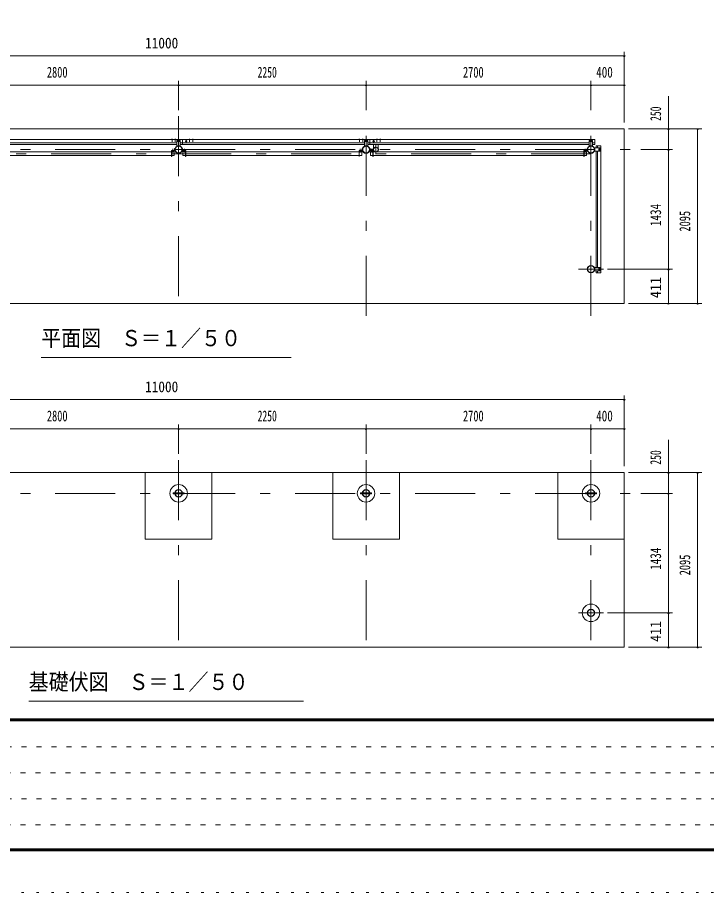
# Model space of a CAD drawing. Units: millimetres, scale not verified, with parts at other scales. Extents: x -26655 to 26659, y -10500 to 10500.
# Drawn here: x 2102 to 10373, y -10500 to 0 of the extents above; entities that cross this region are included whole.
import ezdxf
from ezdxf.enums import TextEntityAlignment as Align

# ---------------------------------------------------------------- set-up
doc = ezdxf.new("R2010")
doc.units = ezdxf.units.MM
doc.header["$LTSCALE"] = 60
for name, pattern in [('USER1', [3, 1, -2]), ('USER3', [24, 12, -5, 2, -5]), ('USER4', [3, 0.5, -2.5])]:
    doc.linetypes.add(name, pattern=pattern)
for name, color, linetype, lineweight in [('0-2_1-05BOLD', 7, 'Continuous', 18), ('0-3_1-25CENTER', 3, 'USER3', 18), ('0-5_1-55DIM', 3, 'Continuous', 18), ('0-C_F-F1PAPER', 5, 'Continuous', 18), ('0-D_F-E_J_ADD', 5, 'USER4', 18)]:
    doc.layers.add(name, color=color, linetype=linetype, lineweight=lineweight)
doc.styles.add('ＭＳ ゴシック', font='')
doc.styles.get('ＭＳ ゴシック').set_extended_font_data('MS Gothic')

msp = doc.modelspace()

# ---------------------------------------------------------------- linework, layer by layer
at = {"layer": '0-2_1-05BOLD'}
for p, q in [((3950.74, -1464.18), (3950.74, -1465.78)), ((3954.1, -1464.18), (3954.1, -1460.68)), ((3959.88, -1460.68), (3959.88, -1464.18)), ((3990.74, -1464.18), (3990.74, -1465.78)), ((3994.1, -1464.18), (3994.1, -1460.68)), ((3999.88, -1460.68), (3999.88, -1464.18)), ((4081.49, -1523.38), (4081.49, -1465.78)), ((4081.49, -1467.38), (4082.49, -1467.38)), ((4082.49, -1465.78), (4082.49, -1523.38)), ((4164.1, -1464.18), (4164.1, -1460.68)), ((4169.87, -1460.68), (4169.87, -1464.18)), ((4200.74, -1464.18), (4200.74, -1465.78)), ((4204.1, -1464.18), (4204.1, -1460.68)), ((4209.88, -1460.68), (4209.88, -1464.18)), ((6204.1, -1460.68), (6204.1, -1464.18)), ((6209.88, -1464.18), (6209.88, -1460.68)), ((6213.24, -1464.18), (6213.24, -1465.78)), ((6244.1, -1460.68), (6244.1, -1464.18)), ((6249.88, -1464.18), (6249.88, -1460.68)), ((6331.49, -1465.78), (6331.49, -1523.38)), ((6332.49, -1467.38), (6331.49, -1467.38)), ((6332.49, -1523.38), (6332.49, -1465.78)), ((6414.1, -1460.68), (6414.1, -1464.18)), ((6419.88, -1464.18), (6419.88, -1460.68)), ((6450.74, -1464.18), (6450.74, -1465.78)), ((6454.1, -1464.18), (6454.1, -1460.68)), ((6459.88, -1460.68), (6459.88, -1464.18)), ((1282.49, -1505.78), (4016.49, -1505.78)), ((4021.49, -1475.28), (4051.49, -1475.28)), ((4027.99, -1481.78), (4031.69, -1481.78)), ((4031.69, -1489.78), (4027.99, -1489.78)), ((4044.99, -1481.78), (4041.29, -1481.78)), ((4041.29, -1489.78), (4044.99, -1489.78)), ((4056.49, -1505.78), (6266.49, -1505.78)), ((6266.49, -1523.38), (4056.49, -1523.38)), ((4082.49, -1502.38), (4081.49, -1502.38)), ((6266.49, -1540.78), (6266.49, -1480.28)), ((6271.49, -1475.28), (6301.49, -1475.28)), ((6281.69, -1481.78), (6277.99, -1481.78)), ((6277.99, -1489.78), (6281.69, -1489.78)), ((6291.29, -1481.78), (6294.99, -1481.78)), ((6294.99, -1489.78), (6291.29, -1489.78)), ((8966.49, -1505.78), (6306.49, -1505.78)), ((6306.49, -1523.38), (8966.49, -1523.38)), ((6331.49, -1502.38), (6332.49, -1502.38)), ((6376.99, -1523.38), (6376.99, -1575.81)), ((6431.99, -1575.81), (6431.99, -1523.38)), ((8971.49, -1475.28), (9001.49, -1475.28)), ((8977.99, -1481.78), (8981.68, -1481.78)), ((8981.68, -1489.78), (8977.99, -1489.78)), ((8994.99, -1481.78), (8991.29, -1481.78)), ((8991.29, -1489.78), (8994.99, -1489.78)), ((9006.49, -1480.28), (9006.49, -1540.78)), ((9006.49, -1505.78), (9031.49, -1505.78)), ((9091.54, -1565.33), (9031.04, -1565.33)), ((9048.44, -1540.33), (9048.44, -1565.33)), ((9066.04, -1565.33), (9066.04, -1540.33)), ((9096.54, -1600.33), (9096.54, -1570.33)), ((1321.04, -1613.13), (3951.94, -1613.13)), ((3951.94, -1655.83), (1321.04, -1655.83)), ((3986.74, -1595.33), (3957.14, -1595.33)), ((3957.14, -1598.53), (3986.74, -1598.53)), ((4115.84, -1595.33), (4086.24, -1595.33)), ((4086.24, -1598.53), (4115.84, -1598.53)), ((4121.04, -1613.13), (6201.94, -1613.13)), ((6201.94, -1655.83), (4121.04, -1655.83)), ((6236.74, -1595.33), (6207.14, -1595.33)), ((6207.14, -1598.53), (6236.74, -1598.53)), ((6330.94, -1582.33), (6377.15, -1582.33)), ((6377.15, -1588.32), (6330.94, -1588.32)), ((6375.76, -1580.72), (6332.41, -1580.72)), ((6332.41, -1589.93), (6375.76, -1589.93)), ((6365.84, -1595.33), (6336.24, -1595.33)), ((6336.24, -1598.53), (6365.84, -1598.53)), ((6371.04, -1613.13), (8901.94, -1613.13)), ((8901.94, -1655.83), (6371.04, -1655.83)), ((8936.74, -1595.33), (8907.14, -1595.33)), ((8907.14, -1598.53), (8936.74, -1598.53)), ((9048.44, -1605.33), (9048.44, -2999.33)), ((9066.04, -2999.33), (9066.04, -1605.33)), ((9082.04, -1576.83), (9082.04, -1580.53)), ((9082.04, -1593.83), (9082.04, -1590.13)), ((9090.04, -1580.53), (9090.04, -1576.83)), ((9090.04, -1590.13), (9090.04, -1593.83)), ((9091.54, -3039.33), (9031.04, -3039.33)), ((9066.04, -3039.33), (9066.04, -3064.33)), ((9082.04, -3010.83), (9082.04, -3014.53)), ((9082.04, -3027.83), (9082.04, -3024.13)), ((9090.04, -3014.53), (9090.04, -3010.83)), ((9090.04, -3024.13), (9090.04, -3027.83)), ((9096.54, -3004.33), (9096.54, -3034.33)), ((3971.49, -5703.83), (3992.42, -5703.83)), ((3996.67, -5703.83), (4076.32, -5703.83)), ((4076.32, -5716.83), (3996.67, -5716.83)), ((6242.42, -5703.83), (6221.49, -5703.83)), ((6326.32, -5703.83), (6246.67, -5703.83)), ((6246.67, -5716.83), (6326.32, -5716.83)), ((8942.42, -5703.83), (8921.5, -5703.83)), ((9026.32, -5703.83), (8946.67, -5703.83)), ((8946.67, -5716.83), (9026.32, -5716.83))]:
    msp.add_line(p, q, dxfattribs=at)
for points in [[(9386.48, -3430.33), (-1613.51, -3430.33), (-1613.51, -1335.33), (9386.48, -1335.33)], [(4031.49, -1482.89), (4036.49, -1480), (4041.49, -1482.89), (4041.49, -1488.67), (4036.49, -1491.55), (4031.49, -1488.67)], [(4122.49, -1482.89), (4122.49, -1488.67), (4127.49, -1491.55), (4132.49, -1488.67), (4132.49, -1482.89), (4127.49, -1480)], [(6291.49, -1488.67), (6286.49, -1491.55), (6281.49, -1488.67), (6281.49, -1482.89), (6286.49, -1480), (6291.49, -1482.89)], [(6372.49, -1488.67), (6372.49, -1482.89), (6377.49, -1480), (6382.49, -1482.89), (6382.49, -1488.67), (6377.49, -1491.55)], [(8981.49, -1482.89), (8986.49, -1480), (8991.49, -1482.89), (8991.49, -1488.67), (8986.49, -1491.55), (8981.49, -1488.67)], [(9083.15, -1580.33), (9088.92, -1580.33), (9091.81, -1585.33), (9088.92, -1590.33), (9083.15, -1590.33), (9080.26, -1585.33)], [(9083.15, -3024.33), (9088.92, -3024.33), (9091.81, -3019.33), (9088.92, -3014.33), (9083.15, -3014.33), (9080.26, -3019.33)], [(9386.49, -5460.33), (-1613.5, -5460.33), (-1613.5, -7555.33), (9386.49, -7555.33)]]:
    msp.add_lwpolyline(points, close=True, dxfattribs=at)
for points in [[(4016.49, -1523.38), (1282.49, -1523.38), (1282.49, -1465.78), (9031.49, -1465.78), (9031.49, -1523.38), (9006.49, -1523.38)], [(3950.74, -1464.18), (3963.24, -1464.18), (3963.24, -1465.78)], [(3962.76, -1464.18), (3962.76, -1460.68), (3961.89, -1460.18), (3952.09, -1460.18), (3951.22, -1460.68), (3951.22, -1464.18)], [(3990.74, -1464.18), (4003.24, -1464.18), (4003.24, -1465.78)], [(4002.76, -1464.18), (4002.76, -1460.68), (4001.89, -1460.18), (3992.09, -1460.18), (3991.22, -1460.68), (3991.22, -1464.18)], [(4160.74, -1465.78), (4160.74, -1464.18), (4173.24, -1464.18), (4173.24, -1465.78)], [(4172.76, -1464.18), (4172.76, -1460.68), (4171.89, -1460.18), (4162.09, -1460.18), (4161.22, -1460.68), (4161.22, -1464.18)], [(4200.74, -1464.18), (4213.24, -1464.18), (4213.24, -1465.78)], [(4212.76, -1464.18), (4212.76, -1460.68), (4211.89, -1460.18), (4202.09, -1460.18), (4201.22, -1460.68), (4201.22, -1464.18)], [(6213.24, -1464.18), (6200.74, -1464.18), (6200.74, -1465.78)], [(6201.22, -1464.18), (6201.22, -1460.68), (6202.09, -1460.18), (6211.89, -1460.18), (6212.76, -1460.68), (6212.76, -1464.18)], [(6253.24, -1465.78), (6253.24, -1464.18), (6240.74, -1464.18), (6240.74, -1465.78)], [(6241.22, -1464.18), (6241.22, -1460.68), (6242.09, -1460.18), (6251.89, -1460.18), (6252.76, -1460.68), (6252.76, -1464.18)], [(6423.24, -1465.78), (6423.24, -1464.18), (6410.74, -1464.18), (6410.74, -1465.78)], [(6411.22, -1464.18), (6411.22, -1460.68), (6412.09, -1460.18), (6421.89, -1460.18), (6422.76, -1460.68), (6422.76, -1464.18)], [(6450.74, -1464.18), (6463.24, -1464.18), (6463.24, -1465.78)], [(6462.76, -1464.18), (6462.76, -1460.68), (6461.89, -1460.18), (6452.09, -1460.18), (6451.22, -1460.68), (6451.22, -1464.18)], [(3991.94, -1593.33), (3991.94, -1573.33), (3988.74, -1573.33), (3988.74, -1593.33)], [(4056.49, -1480.28), (4056.49, -1540.78), (4016.49, -1540.78), (4016.49, -1480.28)], [(4084.24, -1593.33), (4084.24, -1573.33), (4081.04, -1573.33), (4081.04, -1593.33)], [(6238.74, -1593.33), (6238.74, -1573.33), (6241.94, -1573.33), (6241.94, -1593.33)], [(6306.49, -1480.28), (6306.49, -1540.78), (6266.49, -1540.78)], [(6334.24, -1593.33), (6334.24, -1573.33), (6331.04, -1573.33), (6331.04, -1593.33)], [(8941.94, -1593.33), (8941.94, -1573.33), (8938.74, -1573.33), (8938.74, -1593.33)], [(9006.49, -1540.78), (8966.49, -1540.78), (8966.49, -1480.28)], [(9031.04, -1565.33), (9031.04, -1605.33), (9091.54, -1605.33)], [(9048.44, -1540.33), (9106.04, -1540.33), (9106.04, -3064.33), (9048.44, -3064.33), (9048.44, -3039.33)], [(3955.14, -1600.53), (3955.14, -1666.33), (3951.94, -1666.33), (3951.94, -1600.53)], [(3955.14, -1613.13), (3983.99, -1613.13), (3983.99, -1655.83), (3955.14, -1655.83)], [(4117.84, -1655.83), (4088.99, -1655.83), (4088.99, -1613.13), (4117.84, -1613.13)], [(4117.84, -1600.53), (4117.84, -1666.33), (4121.04, -1666.33), (4121.04, -1600.53)], [(6201.94, -1600.53), (6201.94, -1666.33), (6205.14, -1666.33), (6205.14, -1600.53)], [(6205.14, -1613.13), (6233.99, -1613.13), (6233.99, -1655.83), (6205.14, -1655.83)], [(6367.84, -1655.83), (6338.99, -1655.83), (6338.99, -1613.13), (6367.84, -1613.13)], [(6367.84, -1600.53), (6367.84, -1666.33), (6371.04, -1666.33), (6371.04, -1600.53)], [(8905.14, -1600.53), (8905.14, -1666.33), (8901.94, -1666.33), (8901.94, -1600.53)], [(8905.14, -1613.13), (8933.99, -1613.13), (8933.99, -1655.83), (8905.14, -1655.83)], [(9031.04, -3039.33), (9031.04, -2999.33), (9091.54, -2999.33)], [(4436.5, -5460.33), (4436.5, -6260.33), (3636.49, -6260.33), (3636.49, -5460.33)], [(6686.5, -5460.33), (6686.5, -6260.33), (5886.49, -6260.33), (5886.49, -5460.33)], [(9386.5, -5460.33), (9386.5, -6260.33), (8586.49, -6260.33), (8586.49, -5460.33)], [(3992.42, -5716.83), (3971.49, -5716.83), (3971.49, -5703.83)], [(4080.57, -5703.83), (4101.5, -5703.83), (4101.5, -5716.83), (4080.57, -5716.83)], [(6221.49, -5703.83), (6221.49, -5716.83), (6242.42, -5716.83)], [(6330.57, -5716.83), (6351.5, -5716.83), (6351.5, -5703.83), (6330.57, -5703.83)], [(8921.5, -5703.83), (8921.5, -5716.83), (8942.42, -5716.83)], [(9030.57, -5716.83), (9051.5, -5716.83), (9051.5, -5703.83), (9030.57, -5703.83)]]:
    msp.add_lwpolyline(points, dxfattribs=at)
for centre, radius in [((4036.49, -1585.33), 44.55), ((4036.49, -1585.33), 40.35), ((4036.49, -1485.78), 6.25), ((4036.49, -1485.78), 4.9), ((4127.49, -1485.78), 6.25), ((4127.49, -1485.78), 4.9), ((6286.49, -1585.33), 44.55), ((6286.49, -1585.33), 40.35), ((6286.49, -1485.78), 6.25), ((6286.49, -1485.78), 4.9), ((6377.49, -1485.78), 6.25), ((6377.49, -1485.78), 4.9), ((6404.49, -1585.33), 27.5), ((8986.49, -1585.33), 44.55), ((8986.49, -1585.33), 40.35), ((8986.49, -1485.78), 6.25), ((8986.49, -1485.78), 4.9), ((6238.09, -1585.33), 2.25), ((6435.84, -1585.33), 2.25), ((9086.04, -1585.33), 6.25), ((9086.04, -1585.33), 4.9), ((8986.49, -3019.33), 44.55), ((8986.49, -3019.33), 40.35), ((9086.04, -3019.33), 6.25), ((9086.04, -3019.33), 4.9), ((4036.49, -5710.33), 105), ((4036.49, -5710.33), 44.55), ((4036.49, -5710.33), 40.35), ((6286.49, -5710.33), 105), ((6286.49, -5710.33), 44.55), ((6286.49, -5710.33), 40.35), ((8986.5, -5710.33), 105), ((8986.5, -5710.33), 44.55), ((8986.5, -5710.33), 40.35), ((8986.5, -7144.33), 105), ((8986.5, -7144.33), 44.55), ((8986.5, -7144.33), 40.35)]:
    msp.add_circle(centre, radius, dxfattribs=at)
for centre, radius, start, end in [((3952.66, -1462.49), 2.32, 51.45377, 90), ((3956.99, -1468.69), 8.51, 70.16867, 109.82912), ((3961.32, -1462.5), 2.32, 90, 128.53143), ((3992.66, -1462.49), 2.32, 51.45377, 90), ((3996.99, -1468.69), 8.51, 70.16867, 109.82912), ((4001.32, -1462.5), 2.32, 90, 128.53143), ((4162.66, -1462.49), 2.32, 51.45377, 90), ((4166.99, -1468.69), 8.51, 70.16867, 109.82912), ((4171.32, -1462.5), 2.32, 90, 128.53143), ((4202.66, -1462.49), 2.32, 51.45377, 90), ((4206.99, -1468.69), 8.51, 70.16867, 109.82912), ((4211.32, -1462.5), 2.32, 90, 128.53143), ((6202.66, -1462.49), 2.32, 51.45377, 90), ((6206.99, -1468.69), 8.51, 70.16867, 109.82912), ((6211.32, -1462.5), 2.32, 90, 128.53143), ((6242.66, -1462.49), 2.32, 51.45377, 90), ((6246.99, -1468.69), 8.51, 70.16867, 109.82912), ((6251.32, -1462.5), 2.32, 90, 128.53143), ((6412.66, -1462.49), 2.32, 51.45377, 90), ((6416.99, -1468.69), 8.51, 70.16867, 109.82912), ((6421.32, -1462.5), 2.32, 90, 128.53143), ((6452.66, -1462.49), 2.32, 51.45377, 90), ((6456.99, -1468.69), 8.51, 70.16867, 109.82912), ((6461.32, -1462.5), 2.32, 90, 128.53143), ((4021.49, -1480.28), 5, 90, 180), ((4027.99, -1485.78), 4, 90, 270), ((4044.99, -1485.78), 4, 270, 90), ((4051.49, -1480.28), 5, 0, 90), ((6286.49, -1585.33), 46.15, 5.72713, 180.00108), ((6271.49, -1480.28), 5, 90, 180), ((6277.99, -1485.78), 4, 90, 270), ((6294.99, -1485.78), 4, 270, 90), ((6301.49, -1480.28), 5, 0, 90), ((6404.49, -1585.33), 29.1, 0, 170.90512), ((6404.49, -1602.73), 44.9, 109.58864, 127.76454), ((6404.49, -1602.73), 44.9, 52.23546, 70.41136), ((8971.49, -1480.28), 5, 90, 180), ((8977.99, -1485.78), 4, 90, 270), ((8994.99, -1485.78), 4, 270, 90), ((9001.49, -1480.28), 5, 0, 90), ((9086.04, -1576.83), 4, 0, 180), ((9091.54, -1570.33), 5, 0, 90), ((3957.14, -1600.53), 5.2, 90, 180), ((3957.14, -1600.53), 2, 90, 180), ((3986.74, -1593.33), 2, 270, 0), ((3986.74, -1593.33), 5.2, 270, 0), ((4086.24, -1593.33), 5.2, 180, 270), ((4086.24, -1593.33), 2, 180, 270), ((4115.84, -1600.53), 5.2, 0, 90), ((4115.84, -1600.53), 2, 0, 90), ((6207.14, -1600.53), 5.2, 90, 180), ((6207.14, -1600.53), 2, 90, 180), ((6238.09, -1585.33), 3.85, 52.09248, 0), ((6236.74, -1593.33), 2, 270, 0), ((6236.74, -1593.33), 5.2, 270, 0), ((6286.49, -1585.33), 46.15, 183.78915, 354.28163), ((6336.24, -1593.33), 5.2, 180, 270), ((6336.24, -1593.33), 2, 180, 270), ((6365.84, -1600.53), 5.2, 0, 90), ((6365.84, -1600.53), 2, 0, 90), ((6404.49, -1585.33), 29.1, 189.09488, 252.80957), ((6404.49, -1585.33), 29.1, 287.19043, 354.06984), ((6435.84, -1585.33), 3.85, 180, 128.65778), ((8907.14, -1600.53), 5.2, 90, 180), ((8907.14, -1600.53), 2, 90, 180), ((8936.74, -1593.33), 2, 270, 0), ((8936.74, -1593.33), 5.2, 270, 0), ((9086.04, -1593.83), 4, 180, 0), ((9091.54, -1600.33), 5, 270, 0), ((9086.04, -3010.83), 4, 0, 180), ((9086.04, -3027.83), 4, 180, 0), ((9091.54, -3004.33), 5, 0, 90), ((9091.54, -3034.33), 5, 270, 0)]:
    msp.add_arc(centre, radius, start, end, dxfattribs=at)
at = {"layer": '0-3_1-25CENTER'}
for p, q in [((4036.49, -1185.33), (4036.49, -3580.33)), ((6286.49, -3580.33), (6286.49, -1185.33)), ((8986.49, -3580.33), (8986.49, -1185.33)), ((3956.99, -1457.76), (3956.99, -1492.64)), ((3996.99, -1492.64), (3996.99, -1457.76)), ((4127.49, -1465.78), (4127.49, -1505.78)), ((4166.99, -1492.64), (4166.99, -1457.76)), ((4206.99, -1457.76), (4206.99, -1492.64)), ((6206.99, -1492.64), (6206.99, -1457.76)), ((6246.99, -1457.76), (6246.99, -1492.64)), ((6377.49, -1505.78), (6377.49, -1465.78)), ((6416.99, -1457.76), (6416.99, -1492.64)), ((6456.99, -1492.64), (6456.99, -1457.76)), ((4053.99, -1485.78), (4018.99, -1485.78)), ((4114.99, -1485.78), (4139.99, -1485.78)), ((6268.99, -1485.78), (6303.99, -1485.78)), ((6354.02, -1574.56), (6354.02, -1596.09)), ((6364.99, -1485.78), (6389.99, -1485.78)), ((6404.49, -1530.33), (6404.49, -1640.33)), ((9003.99, -1485.78), (8968.99, -1485.78)), ((9086.04, -1567.83), (9086.04, -1602.83)), ((-1763.51, -1585.33), (9536.49, -1585.33)), ((8986.49, -1634.48), (-1213.51, -1634.48)), ((3966.94, -1576.33), (3966.94, -1618.13)), ((4106.04, -1618.13), (4106.04, -1576.33)), ((6216.94, -1576.33), (6216.94, -1618.13)), ((6356.04, -1618.13), (6356.04, -1576.33)), ((8916.94, -1576.33), (8916.94, -1618.13)), ((8836.49, -3019.33), (9136.49, -3019.33)), ((9086.04, -3036.83), (9086.04, -3001.83)), ((4036.49, -5310.33), (4036.49, -7705.33)), ((6286.49, -5310.33), (6286.49, -7705.33)), ((8986.5, -5310.33), (8986.5, -7705.33)), ((-1763.5, -5710.33), (9536.49, -5710.33)), ((9136.49, -7144.33), (8836.5, -7144.33))]:
    msp.add_line(p, q, dxfattribs=at)
at = {"layer": '0-5_1-55DIM'}
for p, q in [((9386.48, -410.33), (9386.48, -1260.33)), ((-1613.51, -460.33), (9386.48, -460.33)), ((9396.48, -460.33), (9376.48, -460.33)), ((9386.48, -810.33), (-1613.51, -810.33)), ((4046.49, -810.33), (4026.49, -810.33)), ((4036.49, -1110.33), (4036.49, -760.33)), ((6296.49, -810.33), (6276.49, -810.33)), ((6286.49, -1110.33), (6286.49, -760.33)), ((8996.49, -810.33), (8976.49, -810.33)), ((8986.49, -1110.33), (8986.49, -760.33)), ((9396.48, -810.33), (9376.48, -810.33)), ((9916.49, -1335.33), (9916.49, -942.83)), ((9436.48, -1335.33), (10316.49, -1335.33)), ((9926.49, -1335.33), (9906.49, -1335.33)), ((9916.49, -1585.33), (9916.49, -1335.33)), ((10276.49, -1335.33), (10256.49, -1335.33)), ((10266.49, -1335.33), (10266.49, -3430.33)), ((9586.48, -1585.33), (9966.49, -1585.33)), ((9926.49, -1585.33), (9906.49, -1585.33)), ((9916.49, -3019.33), (9916.49, -1585.33)), ((9186.49, -3019.33), (9966.49, -3019.33)), ((9926.49, -3019.33), (9906.49, -3019.33)), ((9916.49, -3430.33), (9916.49, -3019.33)), ((10316.49, -3430.33), (9436.48, -3430.33)), ((9926.49, -3430.33), (9906.49, -3430.33)), ((10276.49, -3430.33), (10256.49, -3430.33)), ((2386.49, -4080.33), (5386.49, -4080.33)), ((-1613.5, -4585.33), (9386.49, -4585.33)), ((9396.49, -4585.33), (9376.49, -4585.33)), ((9386.49, -4535.33), (9386.49, -5385.33)), ((4036.5, -4885.33), (4036.5, -5235.33)), ((6286.5, -4885.33), (6286.5, -5235.33)), ((8986.49, -5235.33), (8986.49, -4885.33)), ((9386.49, -4935.33), (-1613.5, -4935.33)), ((4046.5, -4935.33), (4026.5, -4935.33)), ((6296.5, -4935.33), (6276.5, -4935.33)), ((8996.49, -4935.33), (8976.49, -4935.33)), ((9396.49, -4935.33), (9376.49, -4935.33)), ((9916.49, -5460.33), (9916.49, -5067.83)), ((9436.49, -5460.33), (10316.49, -5460.33)), ((9926.49, -5460.33), (9906.49, -5460.33)), ((9916.49, -5710.33), (9916.49, -5460.33)), ((10276.49, -5460.33), (10256.49, -5460.33)), ((10266.49, -5460.33), (10266.49, -7555.33)), ((9586.49, -5710.33), (9966.49, -5710.33)), ((9926.49, -5710.33), (9906.49, -5710.33)), ((9916.49, -7144.33), (9916.49, -5710.33)), ((9966.49, -7144.33), (9186.49, -7144.33)), ((9926.49, -7144.33), (9906.49, -7144.33)), ((9916.49, -7555.33), (9916.49, -7144.33)), ((9436.49, -7555.33), (10316.49, -7555.33)), ((9926.49, -7555.33), (9906.49, -7555.33)), ((10276.49, -7555.33), (10256.49, -7555.33)), ((5536.49, -8205.33), (2236.49, -8205.33))]:
    msp.add_line(p, q, dxfattribs=at)
for centre in [(9386.48, -460.33), (4036.49, -810.33), (6286.49, -810.33), (8986.49, -810.33), (9386.48, -810.33), (9916.49, -1335.33), (10266.49, -1335.33), (9916.49, -1585.33), (9916.49, -3019.33), (9916.49, -3430.33), (10266.49, -3430.33), (9386.49, -4585.33), (4036.5, -4935.33), (6286.5, -4935.33), (8986.49, -4935.33), (9386.49, -4935.33), (9916.49, -5460.33), (10266.49, -5460.33), (9916.49, -5710.33), (9916.49, -7144.33), (9916.49, -7555.33), (10266.49, -7555.33)]:
    msp.add_arc(centre, 10, 180, 0, dxfattribs=at)
at = {"layer": '0-C_F-F1PAPER'}
for p, q in [((26133.83, -8415), (-2516.17, -8415)), ((-2516.17, -8417.5), (26133.83, -8417.5)), ((26133.83, -8420), (-2516.17, -8420)), ((-2516.17, -8422.5), (26133.83, -8422.5)), ((26133.83, -8425), (-2516.17, -8425)), ((-2516.17, -8427.5), (26133.83, -8427.5)), ((26133.83, -8430), (-2516.17, -8430)), ((-2516.17, -8432.5), (26133.83, -8432.5)), ((26133.83, -8435), (-2516.17, -8435)), ((-2516.17, -8437.5), (26133.83, -8437.5)), ((26133.83, -8440), (-2516.17, -8440))]:
    msp.add_line(p, q, dxfattribs=at)
at = {"layer": '0-C_F-F1PAPER', "color": 6, "linetype": 'USER1'}
for p, q in [((15708.83, -8752), (-2541.17, -8752)), ((-2541.17, -9064), (15708.83, -9064)), ((15708.83, -9376), (-2541.17, -9376)), ((-2541.17, -9688), (13200.83, -9688))]:
    msp.add_line(p, q, dxfattribs=at)
at = {"layer": '0-C_F-F1PAPER'}
for points in [[(26158.83, -10000), (26158.83, 10100), (-2541.17, 10100), (-2541.17, -10000)], [(26156.32, -9997.5), (26156.32, 10097.5), (-2538.67, 10097.5), (-2538.67, -9997.5)], [(26153.83, -9995), (-2536.17, -9995), (-2536.17, 10095), (26153.83, 10095)], [(26151.32, -9992.5), (26151.32, 10092.5), (-2533.67, 10092.5), (-2533.67, -9992.5)], [(26148.83, -9990), (-2531.17, -9990), (-2531.17, 10090), (26148.83, 10090)], [(26146.33, -9987.5), (26146.33, 10087.5), (-2528.67, 10087.5), (-2528.67, -9987.5)], [(26143.82, -9985), (-2526.17, -9985), (-2526.17, 10085), (26143.82, 10085)], [(26141.33, -9982.5), (26141.33, 10082.5), (-2523.67, 10082.5), (-2523.67, -9982.5)], [(26138.82, -9980), (26138.82, 10080), (-2521.17, 10080), (-2521.17, -9980)], [(26136.33, -9977.5), (26136.33, 10077.5), (-2518.67, 10077.5), (-2518.67, -9977.5)], [(26133.83, -9975), (-2516.17, -9975), (-2516.17, 10075), (26133.83, 10075)]]:
    msp.add_lwpolyline(points, close=True, dxfattribs=at)
at = {"layer": '0-D_F-E_J_ADD'}
msp.add_lwpolyline([(26658.83, -10500), (-3041.17, -10500), (-3041.17, 10500), (26658.83, 10500)], close=True, dxfattribs=at)

# ---------------------------------------------------------------- texts
at = {"layer": '0-5_1-55DIM', "color": 7, "style": 'ＭＳ ゴシック'}
for s, height, width, p in [('11000', 130.2, 0.9, (3633.44, -410.33)), ('2800', 130.2, 0.7, (2455.22, -760.33)), ('2250', 130.2, 0.65, (4984.81, -760.33)), ('2700', 130.2, 0.7, (7449.89, -760.33)), ('400', 130.2, 0.75, (9048.86, -760.33)), ('平面図\u3000Ｓ＝１／５０', 195.4, 0.9, (2386.49, -4003.68)), ('11000', 130.2, 0.9, (3633.45, -4535.33)), ('2800', 130.2, 0.7, (2455.23, -4885.33)), ('2250', 130.2, 0.65, (4984.82, -4885.33)), ('2700', 130.2, 0.7, (7449.9, -4885.33)), ('400', 130.2, 0.75, (9048.87, -4885.33)), ('基礎伏図\u3000Ｓ＝１／５０', 195.4, 0.9, (2236.49, -8128.68))]:
    msp.add_text(s, height=height, dxfattribs=dict(at, width=width)).set_placement(p, align=Align.BOTTOM_LEFT)
for s, width, p in [('250', 0.65, (9866.49, -1240.91)), ('1434', 0.75, (9866.49, -2502.85)), ('2095', 0.7, (10216.49, -2568.84)), ('411', 0.95, (9866.49, -3368.05)), ('250', 0.65, (9866.49, -5365.91)), ('1434', 0.75, (9866.49, -6627.84)), ('2095', 0.7, (10216.49, -6693.84)), ('411', 0.95, (9866.49, -7493.05))]:
    msp.add_text(s, height=130.2, rotation=90, dxfattribs=dict(at, width=width)).set_placement(p, align=Align.BOTTOM_LEFT)

doc.saveas('drawing.dxf')
